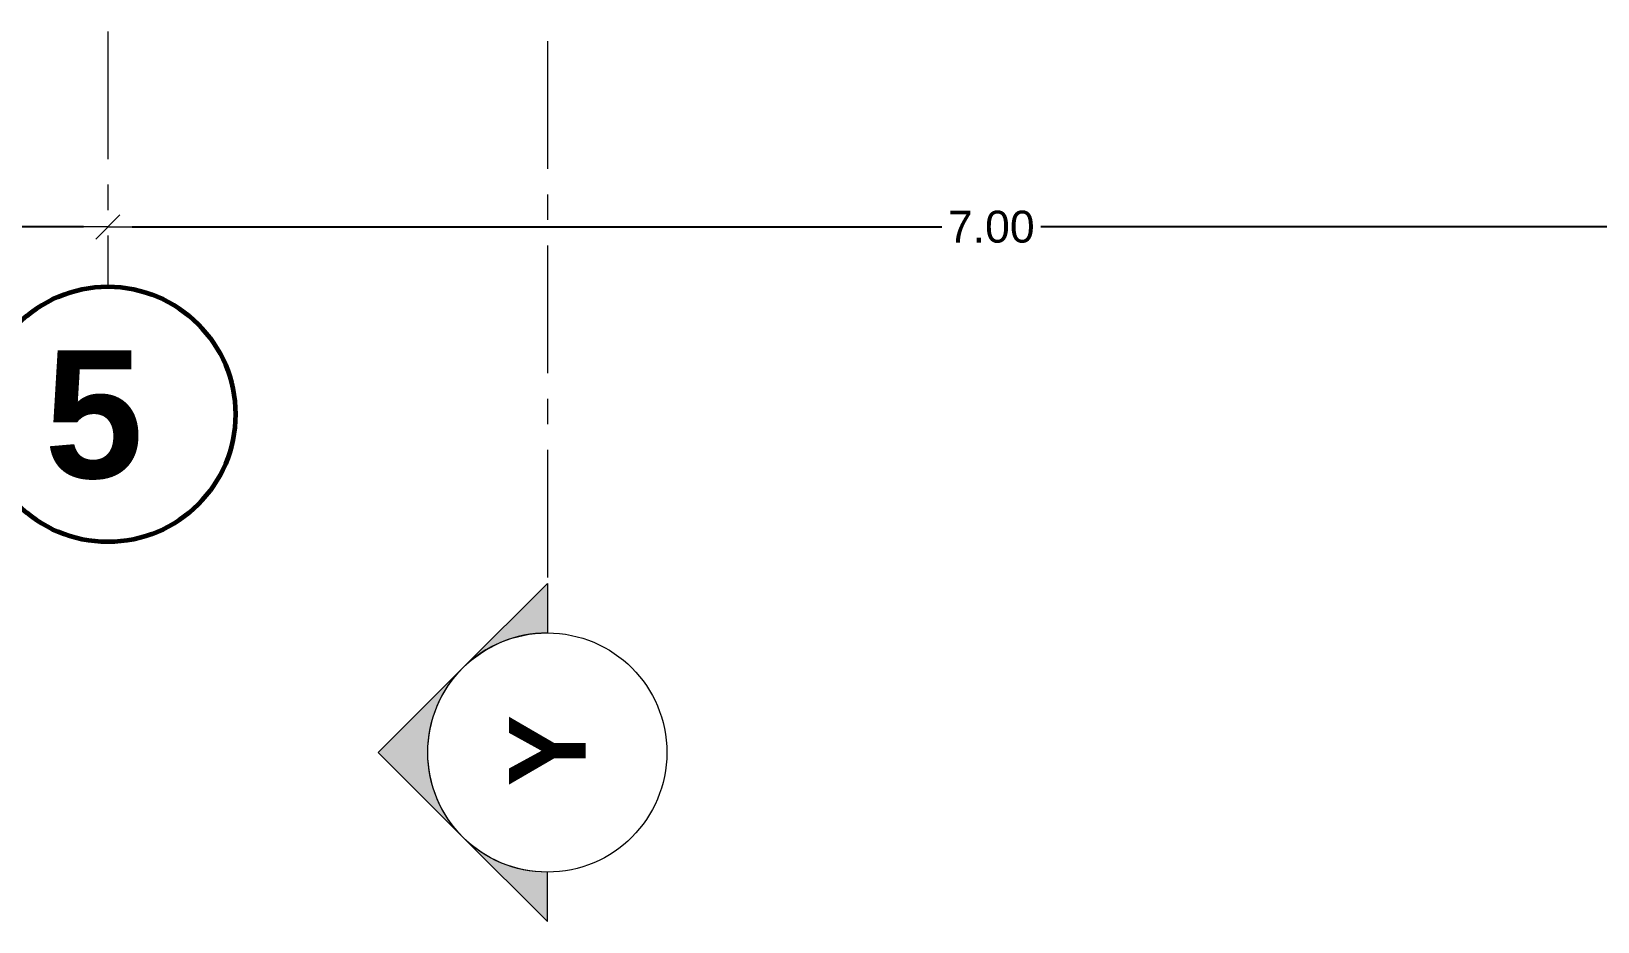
# Model space of a CAD drawing. Header units: inches. Extents: x -38 to 5698, y -33 to 92.
# Drawn here: x 129.52 to 135.66, y -0.44 to 3.05 of the extents above; entities that cross this region are included whole.
import ezdxf

# ---------------------------------------------------------------- set-up
doc = ezdxf.new("R2010")
doc.units = ezdxf.units.IN
doc.header["$MEASUREMENT"] = 0
doc.header["$PDMODE"] = 1
doc.linetypes.add('Punto & Raya', pattern=[0.65, 0.5, -0.075, 0, -0.075])
for name, color, linetype in [('02 _ ARQ _ ALB _ Cotas Ejes', 7, 'Continuous'), ('02 _ ARQ _ ALB _ Ejes Generales', 7, 'Continuous'), ('Marcador - Secciones', 251, 'Continuous')]:
    doc.layers.add(name, color=color, linetype=linetype)
doc.styles.add('Estilo_Generado_1', font='swisseb.ttf')
doc.styles.add('Estilo_Generado_4', font='swisse.ttf')
doc.dimstyles.new('Estilo_Generado__1', dxfattribs={"dimtxt": 0.125, "dimasz": 0.095, "dimexe": 0.18, "dimexo": 0.3, "dimgap": 0, "dimtad": 0, "dimtih": 1, "dimtoh": 1, "dimzin": 0, "dimdsep": 46, "dimtxsty": 'Estilo_Generado_4', "dimblk": 'ARROWHEAD_6', "dimblk1": 'ARROWHEAD_6', "dimblk2": 'ARROWHEAD_6', "dimcen": 0.09, "dimse1": 1, "dimse2": 1, "dimclrd": 144, "dimclre": 144, "dimclrt": 7, "dimadec": 0, "dimazin": 0, "dimtfac": 1, "dimtdec": 4, "dimtmove": 0, "dimatfit": 3, "dimfxl": 1, "dimtolj": 1, "dimtzin": 0, "dimarcsym": 0})

# ---------------------------------------------------------------- blocks, each defined once
blk = doc.blocks.new('ARROWHEAD_6')
at = {"color": 0, "linetype": 'Continuous', "lineweight": 0}
for p, q in [((0, 0), (-1, 0)), ((-0.5, -0.5), (0.5, 0.5))]:
    blk.add_line(p, q, dxfattribs=at)
blk = doc.blocks.new('*D90', base_point=(804.059, 0))
at = {"layer": '02 _ ARQ _ ALB _ Cotas Ejes', "color": 144, "linetype": 'Continuous', "lineweight": -2, "transparency": 16777216}
for p, q in [((122.915, 2.2841), (126.0886, 2.2841)), ((129.725, 2.2841), (126.4761, 2.2841))]:
    blk.add_line(p, q, dxfattribs=at)
at = {"layer": 'Defpoints', "color": 0, "linetype": 'Continuous', "transparency": 16777216}
for p in [(122.82, 7.45), (129.82, 7.45), (129.82, 2.2841)]:
    blk.add_point(p, dxfattribs=at)
at = {"layer": '02 _ ARQ _ ALB _ Cotas Ejes', "color": 144, "linetype": 'Continuous', "lineweight": -2, "transparency": 16777216, "xscale": 0.095, "yscale": 0.095, "zscale": 0.095, "rotation": 180}
blk.add_blockref('ARROWHEAD_6', (122.82, 2.2841), dxfattribs=at)
at = {"layer": '02 _ ARQ _ ALB _ Cotas Ejes', "color": 144, "linetype": 'Continuous', "lineweight": -2, "transparency": 16777216, "xscale": 0.095, "yscale": 0.095, "zscale": 0.095}
blk.add_blockref('ARROWHEAD_6', (129.82, 2.2841), dxfattribs=at)
at = {"layer": '02 _ ARQ _ ALB _ Cotas Ejes', "color": 7, "linetype": 'Continuous', "lineweight": 13, "transparency": 16777216, "insert": (126.2824, 2.2841), "char_height": 0.125, "attachment_point": 5, "style": 'Estilo_Generado_4'}
blk.add_mtext('\\A1;7.00', dxfattribs=at)
blk = doc.blocks.new('*D91', base_point=(804.059, 0))
at = {"layer": '02 _ ARQ _ ALB _ Cotas Ejes', "color": 144, "linetype": 'Continuous', "lineweight": -2, "transparency": 16777216}
for p, q in [((129.915, 2.2841), (133.0886, 2.2841)), ((136.725, 2.2841), (133.4761, 2.2841))]:
    blk.add_line(p, q, dxfattribs=at)
at = {"layer": 'Defpoints', "color": 0, "linetype": 'Continuous', "transparency": 16777216}
for p in [(129.82, 7.45), (136.82, 7.45), (136.82, 2.2841)]:
    blk.add_point(p, dxfattribs=at)
at = {"layer": '02 _ ARQ _ ALB _ Cotas Ejes', "color": 144, "linetype": 'Continuous', "lineweight": -2, "transparency": 16777216, "xscale": 0.095, "yscale": 0.095, "zscale": 0.095, "rotation": 180}
blk.add_blockref('ARROWHEAD_6', (129.82, 2.2841), dxfattribs=at)
at = {"layer": '02 _ ARQ _ ALB _ Cotas Ejes', "color": 144, "linetype": 'Continuous', "lineweight": -2, "transparency": 16777216, "xscale": 0.095, "yscale": 0.095, "zscale": 0.095}
blk.add_blockref('ARROWHEAD_6', (136.82, 2.2841), dxfattribs=at)
at = {"layer": '02 _ ARQ _ ALB _ Cotas Ejes', "color": 7, "linetype": 'Continuous', "lineweight": 13, "transparency": 16777216, "insert": (133.2824, 2.2841), "char_height": 0.125, "attachment_point": 5, "style": 'Estilo_Generado_4'}
blk.add_mtext('\\A1;7.00', dxfattribs=at)

msp = doc.modelspace()

# ---------------------------------------------------------------- hatches: boundary and pattern name
at = {"layer": 'Marcador - Secciones', "linetype": 'Continuous', "lineweight": 13}
for points in [[(131.5425, 0.8878), (131.2112, 0.5566, -0.198912), (131.5425, 0.6938)], [(131.2112, -0.1059, -0.414214), (131.2112, 0.5566), (130.88, 0.2253)], [(131.5425, -0.4372), (131.5425, -0.2431, -0.198912), (131.2112, -0.1059)]]:
    msp.add_hatch(color=7, dxfattribs=at).paths.add_polyline_path(points)

# ---------------------------------------------------------------- linework, layer by layer
at = {"layer": '02 _ ARQ _ ALB _ Ejes Generales', "color": 252, "linetype": 'Punto & Raya', "lineweight": 13}
msp.add_line((129.82, 3.05), (129.82, 2.05), dxfattribs=at)
at = {"layer": '02 _ ARQ _ ALB _ Ejes Generales', "color": 7, "linetype": 'Continuous', "lineweight": 60}
msp.add_circle((129.82, 1.55), 0.5, dxfattribs=at)
at = {"layer": 'Marcador - Secciones', "color": 251, "linetype": 'Punto & Raya', "lineweight": 13}
msp.add_line((131.5425, 46.2111), (131.5425, 0.8878), dxfattribs=at)
at = {"layer": 'Marcador - Secciones', "color": 7, "linetype": 'Continuous', "lineweight": 13, "flags": 128}
for points in [[(131.5425, 0.8878), (131.5425, 0.6938, 0.198912), (131.2112, 0.5566)], [(131.2112, -0.1059, -0.414214), (131.2112, 0.5566), (130.88, 0.2253)], [(131.5425, -0.4372), (131.5425, -0.2431, -0.198912), (131.2112, -0.1059)]]:
    msp.add_lwpolyline(points, format="xyb", close=True, dxfattribs=at)
at = {"layer": 'Marcador - Secciones', "color": 7, "linetype": 'Continuous', "lineweight": 13}
msp.add_circle((131.5425, 0.2253), 0.4685, dxfattribs=at)

# ---------------------------------------------------------------- texts
at = {"layer": '02 _ ARQ _ ALB _ Ejes Generales', "color": 7, "lineweight": 30, "insert": (129.5709, 1.8), "char_height": 0.5, "attachment_point": 1, "style": 'Estilo_Generado_1'}
msp.add_mtext('\\A1;{\\pql;\\pt0;\\fSwis721 Ex BT|b1|i0|c0|p34;5}', dxfattribs=at)
at = {"layer": 'Marcador - Secciones', "color": 5, "lineweight": 25, "insert": (131.6925, 0.3721), "char_height": 0.3, "attachment_point": 9, "rotation": 90, "style": 'Estilo_Generado_1'}
msp.add_mtext('\\A1;{\\pqr;\\pt0;\\fSwis721 Ex BT|b1|i0|c0|p34;Y}', dxfattribs=at)

# ---------------------------------------------------------------- dimensions: what is measured, and where the dimension line sits
at = {"layer": '02 _ ARQ _ ALB _ Cotas Ejes', "color": 144, "linetype": 'Continuous', "lineweight": 13}
for base, p1, p2, picture, middle in [((129.82, 2.2841), (122.82, 7.45), (129.82, 7.45), '*D90', (126.2824, 2.2841)), ((136.82, 2.2841), (129.82, 7.45), (136.82, 7.45), '*D91', (133.2824, 2.2841))]:
    dim = msp.add_linear_dim(base=base, p1=p1, p2=p2, dimstyle='Estilo_Generado__1', dxfattribs=at)
    dim.commit()
    dim.dimension.update_dxf_attribs({"geometry": picture, "text_midpoint": middle, "dimtype": 160})

doc.saveas('drawing.dxf')
